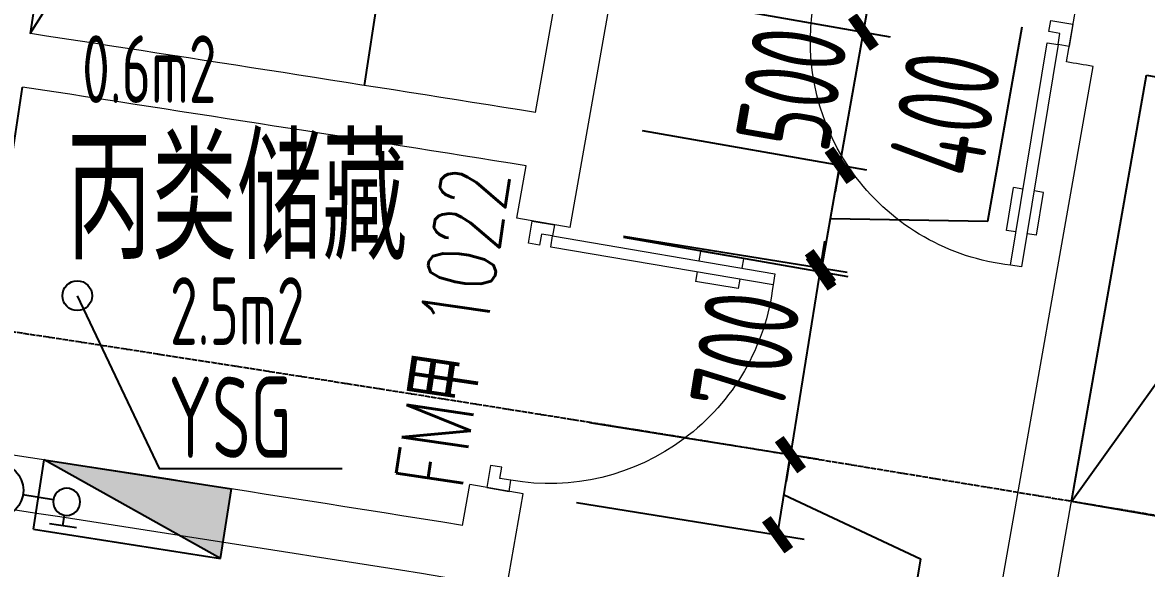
# Model space of a CAD drawing. Header units: millimetres. Extents: x 11677979 to 24947533, y -12764720 to -6308891.
# Drawn here: x 11824418 to 11828572, y -6397738 to -6395719 of the extents above; entities that cross this region are included whole.
import ezdxf
from ezdxf.enums import TextEntityAlignment as Align

# ---------------------------------------------------------------- set-up
doc = ezdxf.new("R2010")
doc.units = ezdxf.units.MM
doc.header["$LTSCALE"] = 10
for name, pattern in [('A2-RG-AXIS$0$CENTER', [2, 1.25, -0.25, 0.25, -0.25]), ('A2-RG-AXIS$0$DOTE', [2.42, 2, -0.2, 0.02, -0.2]), ('A2-RI-F4$0$A2-RG-AXIS$0$CENTER', [2, 1.25, -0.25, 0.25, -0.25]), ('A2-RI-F4$0$A2-RG-AXIS$0$DOTE', [2.42, 2, -0.2, 0.02, -0.2]), ('A2-RI-F4$0$HIDDEN', [0.375, 0.25, -0.125])]:
    doc.linetypes.add(name, pattern=pattern)
for name, color, linetype in [('A2-RB-F4$0$$34$A-DIMS-100', 1, 'Continuous'), ('A2-RB-F4$0$A-DIMS-100', 1, 'Continuous'), ('A2-RG-AXIS$0$A-GRID', 1, 'A2-RG-AXIS$0$CENTER'), ('A2-RI-F4$0$0P-FE-FH-P', 41, 'A2-RI-F4$0$YJdef_FE-FH_LINE_F'), ('A2-RI-F4$0$0P-FE-FH-V', 141, 'Continuous'), ('A2-RI-F4$0$0P-FE-HY', 141, 'Continuous'), ('A2-RI-F4$0$A-HOLE', 2, 'Continuous'), ('A2-RI-F4$0$A-ROOF-DRAN', 175, 'Continuous'), ('A2-RI-F4$0$A-SYMB-AREA', 4, 'Continuous'), ('A2-RI-F4$0$A-SYMB-DOOR', 4, 'Continuous'), ('A2-RI-F4$0$A-SYMB-NAME', 4, 'Continuous'), ('A2-RI-F4$0$A-SYMB-VOID', 35, 'Continuous'), ('A2-RI-F4$0$A2-RB-F4$0$$34$A-DIMS-100', 1, 'Continuous'), ('A2-RI-F4$0$A2-RB-F4$0$A-DIMS-100', 1, 'Continuous'), ('A2-RI-F4$0$A2-RG-AXIS$0$A-GRID', 1, 'A2-RI-F4$0$A2-RG-AXIS$0$CENTER'), ('A2-RI-F4$0$防火卷帘门', 20, 'Continuous')]:
    doc.layers.add(name, color=color, linetype=linetype)
for name, color, linetype, lineweight in [('A2-RI-F4$0$$0$A-WALL', 7, 'Continuous', 5), ('A2-RI-F4$0$A-DOOR', 32, 'Continuous', 5), ('A2-RI-F4$0$A-WALL', 7, 'Continuous', 5)]:
    doc.layers.add(name, color=color, linetype=linetype, lineweight=lineweight)
doc.styles.add('A2-RB-F4$0$$0$XD2008', font='hzs.shx', dxfattribs={"width": 0.7, "bigfont": 'hztxt.shx'})
doc.styles.add('A2-RB-F4$0$XD2008', font='hzs.shx', dxfattribs={"width": 0.7, "bigfont": 'hztxt.shx'})
doc.styles.add('A2-RI-F4$0$A2-RB-F4$0$$0$XD2008', font='hzs.shx', dxfattribs={"width": 0.7, "bigfont": 'hztxt.shx'})
doc.styles.add('A2-RI-F4$0$A2-RB-F4$0$XD2008', font='hzs.shx', dxfattribs={"width": 0.7, "bigfont": 'hztxt.shx'})
doc.styles.add('A2-RI-F4$0$ECADI', font='hzs.shx', dxfattribs={"width": 0.7, "bigfont": 'hztxt.shx'})
doc.styles.add('A2-RI-F4$0$ECADI-TXT', font='simplex.shx', dxfattribs={"bigfont": 'hztxt.shx'})
doc.styles.add('A2-RI-F4$0$hz1', font='hzs.shx', dxfattribs={"width": 0.75, "bigfont": 'hztxt.shx'})
doc.linetypes.add('A2-RI-F4$0$YJdef_FE-FH_LINE_F', pattern='A,4,-0.2,["F",A2-RI-F4$0$hz1,S=0.2,R=0,X=-0.1,Y=-0.1],-0.1', length=4.3)
doc.dimstyles.new('A2-RB-F4$0$$0$XD100$0', dxfattribs={"dimscale": 100, "dimtxt": 3.5, "dimasz": 1, "dimexe": 1, "dimexo": 2, "dimgap": 0.5, "dimtad": 1, "dimdec": 0, "dimdsep": 46, "dimtxsty": 'A2-RB-F4$0$$0$XD2008', "dimblk1": 'A2-RB-F4$0$$20$_ArchTick', "dimblk2": 'A2-RB-F4$0$$20$_ArchTick', "dimsah": 1, "dimcen": 2.5, "dimclrt": 4, "dimaunit": 1, "dimadec": 0, "dimazin": 0, "dimtfac": 1, "dimtdec": 0, "dimtix": 1, "dimtmove": 2, "dimatfit": 3, "dimfxl": 0, "dimtolj": 1, "dimtzin": 0, "dimarcsym": 0})
doc.dimstyles.new('A2-RB-F4$0$XD100$0', dxfattribs={"dimscale": 100, "dimtxt": 3.5, "dimasz": 1, "dimexe": 1, "dimexo": 2, "dimgap": 0.5, "dimtad": 1, "dimdec": 0, "dimdsep": 46, "dimtxsty": 'A2-RB-F4$0$XD2008', "dimblk1": 'A2-RB-F4$0$_ArchTick', "dimblk2": 'A2-RB-F4$0$_ArchTick', "dimsah": 1, "dimcen": 2.5, "dimclrt": 4, "dimaunit": 1, "dimadec": 0, "dimazin": 0, "dimtfac": 1, "dimtdec": 0, "dimtix": 1, "dimtmove": 1, "dimatfit": 3, "dimfxl": 0, "dimtolj": 1, "dimtzin": 0, "dimarcsym": 0})
doc.dimstyles.new('A2-RI-F4$0$A2-RB-F4$0$$0$XD100$0', dxfattribs={"dimscale": 100, "dimtxt": 3.5, "dimasz": 1, "dimexe": 1, "dimexo": 2, "dimgap": 0.5, "dimtad": 1, "dimdec": 0, "dimdsep": 46, "dimtxsty": 'A2-RI-F4$0$A2-RB-F4$0$$0$XD2008', "dimblk1": 'A2-RI-F4$0$A2-RB-F4$0$$20$_ArchTick', "dimblk2": 'A2-RI-F4$0$A2-RB-F4$0$$20$_ArchTick', "dimsah": 1, "dimcen": 2.5, "dimclrt": 4, "dimaunit": 1, "dimadec": 0, "dimazin": 0, "dimtfac": 1, "dimtdec": 0, "dimtix": 1, "dimtmove": 2, "dimatfit": 3, "dimfxl": 0, "dimtolj": 1, "dimtzin": 0, "dimarcsym": 0})
doc.dimstyles.new('A2-RI-F4$0$A2-RB-F4$0$XD100$0', dxfattribs={"dimscale": 100, "dimtxt": 3.5, "dimasz": 1, "dimexe": 1, "dimexo": 2, "dimgap": 0.5, "dimtad": 1, "dimdec": 0, "dimdsep": 46, "dimtxsty": 'A2-RI-F4$0$A2-RB-F4$0$XD2008', "dimblk1": 'A2-RI-F4$0$A2-RB-F4$0$_ArchTick', "dimblk2": 'A2-RI-F4$0$A2-RB-F4$0$_ArchTick', "dimsah": 1, "dimcen": 2.5, "dimclrt": 4, "dimaunit": 1, "dimadec": 0, "dimazin": 0, "dimtfac": 1, "dimtdec": 0, "dimtix": 1, "dimtmove": 1, "dimatfit": 3, "dimfxl": 0, "dimtolj": 1, "dimtzin": 0, "dimarcsym": 0})

# ---------------------------------------------------------------- blocks, each defined once
blk = doc.blocks.new('A2-RB-F4$0$$20$_ArchTick')
at = {"color": 0, "linetype": 'ByBlock', "const_width": 0.4}
blk.add_lwpolyline([(-0.5, -0.5), (0.5, 0.5)], dxfattribs=at)
blk = doc.blocks.new('*D214')
at = {"layer": 'A2-RB-F4$0$$34$A-DIMS-100', "color": 0, "lineweight": -2, "transparency": 16777216}
for p, q in [((11826639.3, -6396509.4), (11827465.5, -6396641.9)), ((11827366.8, -6396626), (11827382.6, -6396527.3)), ((11827366.8, -6396626), (11827256, -6397317.1)), ((11826528.5, -6397200.5), (11827354.8, -6397332.9)), ((11827256, -6397317.1), (11827240.2, -6397415.9))]:
    blk.add_line(p, q, dxfattribs=at)
at = {"layer": 'Defpoints', "color": 0, "transparency": 16777216}
for p in [(11826441.8, -6396477.8), (11826331, -6397168.9), (11827256, -6397317.1)]:
    blk.add_point(p, dxfattribs=at)
at = {"layer": 'A2-RB-F4$0$$34$A-DIMS-100', "color": 0, "lineweight": -2, "transparency": 16777216, "xscale": 100, "yscale": 100, "zscale": 100}
for p, rotation in [((11827366.8, -6396626), 260.8949151562157), ((11827256, -6397317.1), 80.89491515621575)]:
    blk.add_blockref('A2-RB-F4$0$$20$_ArchTick', p, dxfattribs=dict(at, rotation=rotation))
at = {"layer": 'A2-RB-F4$0$$34$A-DIMS-100', "color": 4, "transparency": 16777216, "insert": (11827089.3, -6396936), "char_height": 350, "attachment_point": 5, "rotation": 80.8949, "style": 'A2-RB-F4$0$$0$XD2008'}
blk.add_mtext('\\A1;700', dxfattribs=at)
blk = doc.blocks.new('A2-RB-F4$0$_ArchTick')
at = {"color": 0, "linetype": 'ByBlock', "const_width": 0.4}
blk.add_lwpolyline([(-0.5, -0.5), (0.5, 0.5)], dxfattribs=at)
blk = doc.blocks.new('*D215')
at = {"layer": 'A2-RB-F4$0$A-DIMS-100', "color": 0, "lineweight": -2, "transparency": 16777216}
for p, q in [((11826513.2, -6397198.1), (11827354.8, -6397332.9)), ((11827208.6, -6397613.3), (11827256.1, -6397317.1)), ((11827232.3, -6397465.2), (11827736.4, -6397702.3)), ((11826465.7, -6397494.2), (11827307.4, -6397629.1)), ((11827736.4, -6397702.3), (11827620.9, -6398423.1))]:
    blk.add_line(p, q, dxfattribs=at)
at = {"layer": 'Defpoints', "color": 0, "transparency": 16777216}
for p in [(11826315.7, -6397166.4), (11827256.1, -6397317.1), (11826268.2, -6397462.6)]:
    blk.add_point(p, dxfattribs=at)
at = {"layer": 'A2-RB-F4$0$A-DIMS-100', "color": 0, "lineweight": -2, "transparency": 16777216, "xscale": 100, "yscale": 100, "zscale": 100}
for p, rotation in [((11827256.1, -6397317.1), 80.89787183850322), ((11827208.6, -6397613.3), 260.8978718385032)]:
    blk.add_blockref('A2-RB-F4$0$_ArchTick', p, dxfattribs=dict(at, rotation=rotation))
at = {"layer": 'A2-RB-F4$0$A-DIMS-100', "color": 4, "transparency": 16777216, "insert": (11827456.5, -6398027.1), "char_height": 350, "attachment_point": 5, "rotation": 80.8979, "style": 'A2-RB-F4$0$XD2008'}
blk.add_mtext('\\A1;300', dxfattribs=at)
blk = doc.blocks.new('*D216')
at = {"layer": 'A2-RB-F4$0$A-DIMS-100', "color": 0, "lineweight": -2, "transparency": 16777216}
for p, q in [((11827985.5, -6396454.4), (11828112.2, -6395735.5)), ((11826708.2, -6396118.4), (11827537.5, -6396264.6)), ((11827369.6, -6396641.3), (11827439.1, -6396247.2)), ((11827404.3, -6396444.2), (11827985.5, -6396454.4)), ((11826638.7, -6396512.5), (11827468.1, -6396658.6))]:
    blk.add_line(p, q, dxfattribs=at)
at = {"layer": 'Defpoints', "color": 0, "transparency": 16777216}
for p in [(11826511.2, -6396083.7), (11827439.1, -6396247.2), (11826441.8, -6396477.8)]:
    blk.add_point(p, dxfattribs=at)
at = {"layer": 'A2-RB-F4$0$A-DIMS-100', "color": 0, "lineweight": -2, "transparency": 16777216, "xscale": 100, "yscale": 100, "zscale": 100}
for p, rotation in [((11827439.1, -6396247.2), 80.00639638595129), ((11827369.6, -6396641.3), 260.0063963859513)]:
    blk.add_blockref('A2-RB-F4$0$_ArchTick', p, dxfattribs=dict(at, rotation=rotation))
at = {"layer": 'A2-RB-F4$0$A-DIMS-100', "color": 4, "transparency": 16777216, "insert": (11827827.2, -6396055.9), "char_height": 350, "attachment_point": 5, "rotation": 80.0064, "style": 'A2-RB-F4$0$XD2008'}
blk.add_mtext('\\A1;400', dxfattribs=at)
blk = doc.blocks.new('*D217')
at = {"layer": 'A2-RB-F4$0$A-DIMS-100', "color": 0, "lineweight": -2, "transparency": 16777216}
for p, q in [((11826795, -6395625.9), (11827624.3, -6395772.1)), ((11827525.8, -6395754.7), (11827543.2, -6395656.3)), ((11827439.1, -6396247.2), (11827525.8, -6395754.7)), ((11826708.2, -6396118.4), (11827537.5, -6396264.6)), ((11827439.1, -6396247.2), (11827421.7, -6396345.7))]:
    blk.add_line(p, q, dxfattribs=at)
at = {"layer": 'Defpoints', "color": 0, "transparency": 16777216}
for p in [(11826598, -6395591.2), (11827525.8, -6395754.7), (11826511.2, -6396083.7)]:
    blk.add_point(p, dxfattribs=at)
at = {"layer": 'A2-RB-F4$0$A-DIMS-100', "color": 0, "lineweight": -2, "transparency": 16777216, "xscale": 100, "yscale": 100, "zscale": 100}
for p, rotation in [((11827525.8, -6395754.7), 260.0063963862418), ((11827439.1, -6396247.2), 80.00639638624183)]:
    blk.add_blockref('A2-RB-F4$0$_ArchTick', p, dxfattribs=dict(at, rotation=rotation))
at = {"layer": 'A2-RB-F4$0$A-DIMS-100', "color": 4, "transparency": 16777216, "insert": (11827260.9, -6395961.9), "char_height": 350, "attachment_point": 5, "rotation": 80.0064, "style": 'A2-RB-F4$0$XD2008'}
blk.add_mtext('\\A1;500', dxfattribs=at)
blk = doc.blocks.new('A2-RG-AXIS')
at = {"layer": 'A2-RG-AXIS$0$A-GRID', "linetype": 'A2-RG-AXIS$0$DOTE'}
for radius in [304100, 300800]:
    blk.add_arc((11778730.7, -6694178.7), radius, 75.589285, 95.407644, dxfattribs=at)
blk = doc.blocks.new('A2-RI-F4$0$door-1000')
for p, q in [((0.6493, 0.6471), (0.7083, 0.7059)), ((0.7083, 0.7059), (0.7083, 0.7059)), ((0.7083, 0.7059), (0.7672, 0.6469)), ((0.6787, 0.6175), (0.6493, 0.6471)), ((0.7082, 0.647), (0.6787, 0.6175)), ((0.7376, 0.6174), (0.7082, 0.647)), ((0.7672, 0.6469), (0.7376, 0.6174)), ((0.059, 0.0588), (0, 0)), ((0.0884, 0.0293), (0.059, 0.0588)), ((0, 0), (0.0588, -0.059)), ((0, 0), (0, 0)), ((0.0589, -0.0001), (0.0884, 0.0293)), ((0.0588, -0.059), (0.0883, -0.0296)), ((0.0883, -0.0296), (0.0589, -0.0001)), ((0.1179, -0.0002), (0.0883, -0.0296)), ((0.0883, -0.0296), (0.6766, -0.6199)), ((0.7061, -0.5905), (0.1179, -0.0002)), ((0.5051, -0.3888), (0.5301, -0.3639)), ((0.4506, -0.4431), (0.4756, -0.4182)), ((0.6183, -0.5024), (0.6432, -0.4775)), ((0.5638, -0.5566), (0.5888, -0.5318)), ((0.6766, -0.6199), (0.7061, -0.5905))]:
    blk.add_line(p, q)
at = {"lineweight": 13}
for p, q in [((0.6432, -0.4775), (0.5301, -0.3639)), ((0.5638, -0.5566), (0.4506, -0.4431))]:
    blk.add_line(p, q, dxfattribs=at)
blk.add_arc((0.1481, 0.0285), 0.8333, 312.035, 44.9727, dxfattribs=at)
blk = doc.blocks.new('A2-RI-F4$0$5erhfh')
at = {"layer": 'A2-RI-F4$0$A-SYMB-AREA', "style": 'A2-RI-F4$0$ECADI', "width": 0.7}
blk.add_attdef('340M2', text='', height=2.5, dxfattribs=at).set_placement((0, 1.25), align=Align.MIDDLE_LEFT)
at = {"layer": 'A2-RI-F4$0$A-SYMB-NAME', "style": 'A2-RI-F4$0$ECADI', "width": 0.7}
blk.add_attdef('CHINESENAME', (-12.292, 3.087), '', height=4.5, dxfattribs=at)
blk = doc.blocks.new('A2-RI-F4$0$A2-RB-F4$0$$20$_ArchTick')
at = {"color": 0, "linetype": 'ByBlock', "const_width": 0.4}
blk.add_lwpolyline([(-0.5, -0.5), (0.5, 0.5)], dxfattribs=at)
blk = doc.blocks.new('*D739')
at = {"layer": 'A2-RI-F4$0$A2-RB-F4$0$$34$A-DIMS-100', "color": 0, "lineweight": -2, "transparency": 16777216}
for p, q in [((11826639.3, -6396509.4), (11827465.5, -6396641.9)), ((11827366.8, -6396626), (11827382.6, -6396527.3)), ((11827366.8, -6396626), (11827256, -6397317.1)), ((11826528.5, -6397200.5), (11827354.8, -6397332.9)), ((11827256, -6397317.1), (11827240.2, -6397415.9))]:
    blk.add_line(p, q, dxfattribs=at)
at = {"layer": 'Defpoints', "color": 0, "transparency": 16777216}
for p in [(11826441.8, -6396477.8), (11826331, -6397168.9), (11827256, -6397317.1)]:
    blk.add_point(p, dxfattribs=at)
at = {"layer": 'A2-RI-F4$0$A2-RB-F4$0$$34$A-DIMS-100', "color": 0, "lineweight": -2, "transparency": 16777216, "xscale": 100, "yscale": 100, "zscale": 100}
for p, rotation in [((11827366.8, -6396626), 260.8949151562157), ((11827256, -6397317.1), 80.89491515621575)]:
    blk.add_blockref('A2-RI-F4$0$A2-RB-F4$0$$20$_ArchTick', p, dxfattribs=dict(at, rotation=rotation))
at = {"layer": 'A2-RI-F4$0$A2-RB-F4$0$$34$A-DIMS-100', "color": 4, "transparency": 16777216, "insert": (11827089.3, -6396936), "char_height": 350, "attachment_point": 5, "rotation": 80.8949, "style": 'A2-RI-F4$0$A2-RB-F4$0$$0$XD2008'}
blk.add_mtext('\\A1;700', dxfattribs=at)
blk = doc.blocks.new('A2-RI-F4$0$A2-RB-F4$0$_ArchTick')
at = {"color": 0, "linetype": 'ByBlock', "const_width": 0.4}
blk.add_lwpolyline([(-0.5, -0.5), (0.5, 0.5)], dxfattribs=at)
blk = doc.blocks.new('*D740')
at = {"layer": 'A2-RI-F4$0$A2-RB-F4$0$A-DIMS-100', "color": 0, "lineweight": -2, "transparency": 16777216}
for p, q in [((11826513.2, -6397198.1), (11827354.8, -6397332.9)), ((11827208.6, -6397613.3), (11827256.1, -6397317.1)), ((11827232.3, -6397465.2), (11827736.4, -6397702.3)), ((11826465.7, -6397494.2), (11827307.4, -6397629.1)), ((11827736.4, -6397702.3), (11827620.9, -6398423.1))]:
    blk.add_line(p, q, dxfattribs=at)
at = {"layer": 'Defpoints', "color": 0, "transparency": 16777216}
for p in [(11826315.7, -6397166.4), (11827256.1, -6397317.1), (11826268.2, -6397462.6)]:
    blk.add_point(p, dxfattribs=at)
at = {"layer": 'A2-RI-F4$0$A2-RB-F4$0$A-DIMS-100', "color": 0, "lineweight": -2, "transparency": 16777216, "xscale": 100, "yscale": 100, "zscale": 100}
for p, rotation in [((11827256.1, -6397317.1), 80.89787183850322), ((11827208.6, -6397613.3), 260.8978718385032)]:
    blk.add_blockref('A2-RI-F4$0$A2-RB-F4$0$_ArchTick', p, dxfattribs=dict(at, rotation=rotation))
at = {"layer": 'A2-RI-F4$0$A2-RB-F4$0$A-DIMS-100', "color": 4, "transparency": 16777216, "insert": (11827456.5, -6398027.1), "char_height": 350, "attachment_point": 5, "rotation": 80.8979, "style": 'A2-RI-F4$0$A2-RB-F4$0$XD2008'}
blk.add_mtext('\\A1;300', dxfattribs=at)
blk = doc.blocks.new('*D741')
at = {"layer": 'A2-RI-F4$0$A2-RB-F4$0$A-DIMS-100', "color": 0, "lineweight": -2, "transparency": 16777216}
for p, q in [((11827985.5, -6396454.4), (11828112.2, -6395735.5)), ((11826708.2, -6396118.4), (11827537.5, -6396264.6)), ((11827369.6, -6396641.3), (11827439.1, -6396247.2)), ((11827404.3, -6396444.2), (11827985.5, -6396454.4)), ((11826638.7, -6396512.5), (11827468.1, -6396658.6))]:
    blk.add_line(p, q, dxfattribs=at)
at = {"layer": 'Defpoints', "color": 0, "transparency": 16777216}
for p in [(11826511.2, -6396083.7), (11827439.1, -6396247.2), (11826441.8, -6396477.8)]:
    blk.add_point(p, dxfattribs=at)
at = {"layer": 'A2-RI-F4$0$A2-RB-F4$0$A-DIMS-100', "color": 0, "lineweight": -2, "transparency": 16777216, "xscale": 100, "yscale": 100, "zscale": 100}
for p, rotation in [((11827439.1, -6396247.2), 80.00639638595129), ((11827369.6, -6396641.3), 260.0063963859513)]:
    blk.add_blockref('A2-RI-F4$0$A2-RB-F4$0$_ArchTick', p, dxfattribs=dict(at, rotation=rotation))
at = {"layer": 'A2-RI-F4$0$A2-RB-F4$0$A-DIMS-100', "color": 4, "transparency": 16777216, "insert": (11827827.2, -6396055.9), "char_height": 350, "attachment_point": 5, "rotation": 80.0064, "style": 'A2-RI-F4$0$A2-RB-F4$0$XD2008'}
blk.add_mtext('\\A1;400', dxfattribs=at)
blk = doc.blocks.new('*D742')
at = {"layer": 'A2-RI-F4$0$A2-RB-F4$0$A-DIMS-100', "color": 0, "lineweight": -2, "transparency": 16777216}
for p, q in [((11826795, -6395625.9), (11827624.3, -6395772.1)), ((11827525.8, -6395754.7), (11827543.2, -6395656.3)), ((11827439.1, -6396247.2), (11827525.8, -6395754.7)), ((11826708.2, -6396118.4), (11827537.5, -6396264.6)), ((11827439.1, -6396247.2), (11827421.7, -6396345.7))]:
    blk.add_line(p, q, dxfattribs=at)
at = {"layer": 'Defpoints', "color": 0, "transparency": 16777216}
for p in [(11826598, -6395591.2), (11827525.8, -6395754.7), (11826511.2, -6396083.7)]:
    blk.add_point(p, dxfattribs=at)
at = {"layer": 'A2-RI-F4$0$A2-RB-F4$0$A-DIMS-100', "color": 0, "lineweight": -2, "transparency": 16777216, "xscale": 100, "yscale": 100, "zscale": 100}
for p, rotation in [((11827525.8, -6395754.7), 260.0063963862418), ((11827439.1, -6396247.2), 80.00639638624183)]:
    blk.add_blockref('A2-RI-F4$0$A2-RB-F4$0$_ArchTick', p, dxfattribs=dict(at, rotation=rotation))
at = {"layer": 'A2-RI-F4$0$A2-RB-F4$0$A-DIMS-100', "color": 4, "transparency": 16777216, "insert": (11827260.9, -6395961.9), "char_height": 350, "attachment_point": 5, "rotation": 80.0064, "style": 'A2-RI-F4$0$A2-RB-F4$0$XD2008'}
blk.add_mtext('\\A1;500', dxfattribs=at)
blk = doc.blocks.new('A2-RI-F4$0$A2-RG-AXIS')
at = {"layer": 'A2-RI-F4$0$A2-RG-AXIS$0$A-GRID', "linetype": 'A2-RI-F4$0$A2-RG-AXIS$0$DOTE'}
for radius in [304100, 300800]:
    blk.add_arc((11778730.7, -6694178.7), radius, 75.589285, 95.407644, dxfattribs=at)
blk = doc.blocks.new('A2-RI-F4$0$ysg')
at = {"layer": 'A2-RI-F4$0$A-ROOF-DRAN'}
blk.add_lwpolyline([(73271.6, -24689.1), (73573.8, -25328.1), (74249.9, -25328.1)], dxfattribs=at)
blk.add_circle((73271.6, -24689.1), 55, dxfattribs=at)
ref = blk.add_blockref('A2-RI-F4$0$5erhfh', (74838.1, -25597.4), dxfattribs=dict(at, xscale=100, yscale=100, zscale=100))
ref.add_attrib('CHINESENAME', 'YSG', (73608.9, -25288.7), dxfattribs={"layer": 'A2-RI-F4$0$A-SYMB-NAME', "height": 300, "style": 'A2-RI-F4$0$ECADI', "width": 0.7})
blk = doc.blocks.new('A2-RI-F4$0$A$C6F954C98')
at = {"extrusion": (0, 0, -1)}
blk.add_hatch(color=256, dxfattribs=at).paths.add_polyline_path([(-260, 700), (0, 0), (0, 700)])
for p, q in [((260, 700), (0, 700)), ((0, 0), (0, 700)), ((260, 700), (0, 0)), ((260, 0), (260, 700)), ((230.7, 155.9, 0), (230.7, 55.9, 0)), ((230.7, 105.9, 0), (190.7, 105.9, 0)), ((260, 0), (0, 0))]:
    blk.add_line(p, q, dxfattribs=at)
blk.add_circle((-140.7, 105.9, 0), 50, dxfattribs=at)
blk = doc.blocks.new('A2-RI-F4$0$ECADI-TAG-DOOR')
blk = doc.blocks.new('A2-RB-F4')
at = {"layer": 'A2-RB-F4$0$$34$A-DIMS-100'}
dim = blk.add_aligned_dim(p1=(11826441.8, -6396477.8), p2=(11826331, -6397168.9), distance=936.8, dimstyle='A2-RB-F4$0$$0$XD100$0', dxfattribs=at)
dim.commit()
dim.dimension.update_dxf_attribs({"geometry": '*D214', "text_midpoint": (11827089.3, -6396936)})
at = {"layer": 'A2-RB-F4$0$A-DIMS-100'}
dim = blk.add_aligned_dim(p1=(11826511.2, -6396083.7), p2=(11826598, -6395591.2), distance=-942.1, dimstyle='A2-RB-F4$0$XD100$0', dxfattribs=at)
dim.commit()
dim.dimension.update_dxf_attribs({"geometry": '*D217', "text_midpoint": (11827260.9, -6395961.9)})
for base, p1, p2, angle, picture, middle in [((11827439.1, -6396247.2), (11826441.8, -6396477.8), (11826511.2, -6396083.7), 80.0064, '*D216', (11827994.2, -6396405.2)), ((11827256.1, -6397317.1), (11826268.2, -6397462.6), (11826315.7, -6397166.4), 80.8979, '*D215', (11827728.5, -6397751.7))]:
    dim = blk.add_linear_dim(base=base, p1=p1, p2=p2, angle=angle, dimstyle='A2-RB-F4$0$XD100$0', dxfattribs=at)
    dim.commit()
    dim.dimension.update_dxf_attribs({"geometry": picture, "text_midpoint": middle, "dimtype": 129})
blk = doc.blocks.new('A2-RI-F4$0$A2-RB-F4')
at = {"layer": 'A2-RI-F4$0$A2-RB-F4$0$$34$A-DIMS-100'}
dim = blk.add_aligned_dim(p1=(11826441.8, -6396477.8), p2=(11826331, -6397168.9), distance=936.8, dimstyle='A2-RI-F4$0$A2-RB-F4$0$$0$XD100$0', dxfattribs=at)
dim.commit()
dim.dimension.update_dxf_attribs({"geometry": '*D739', "text_midpoint": (11827089.3, -6396936)})
at = {"layer": 'A2-RI-F4$0$A2-RB-F4$0$A-DIMS-100'}
dim = blk.add_aligned_dim(p1=(11826511.2, -6396083.7), p2=(11826598, -6395591.2), distance=-942.1, dimstyle='A2-RI-F4$0$A2-RB-F4$0$XD100$0', dxfattribs=at)
dim.commit()
dim.dimension.update_dxf_attribs({"geometry": '*D742', "text_midpoint": (11827260.9, -6395961.9)})
for base, p1, p2, angle, picture, middle in [((11827439.1, -6396247.2), (11826441.8, -6396477.8), (11826511.2, -6396083.7), 80.0064, '*D741', (11827994.2, -6396405.2)), ((11827256.1, -6397317.1), (11826268.2, -6397462.6), (11826315.7, -6397166.4), 80.8979, '*D740', (11827728.5, -6397751.7))]:
    dim = blk.add_linear_dim(base=base, p1=p1, p2=p2, angle=angle, dimstyle='A2-RI-F4$0$A2-RB-F4$0$XD100$0', dxfattribs=at)
    dim.commit()
    dim.dimension.update_dxf_attribs({"geometry": picture, "text_midpoint": middle, "dimtype": 129})
blk = doc.blocks.new('A2-RI-F4')
for p, q in [((11824448.3, -6395760.4), (11824523.2, -6395266)), ((11824381, -6396204.9), (11824418.3, -6395958.1))]:
    blk.add_line(p, q)
at = {"layer": 'A2-RI-F4$0$$0$A-WALL'}
for radius, start, end in [(301900, 80.931699, 81.290026), (302400, 80.551197, 80.570145), (301700, 80.932313, 81.289963)]:
    blk.add_arc((11778730.7, -6694178.7), radius, start, end, dxfattribs=at)
at = {"layer": 'A2-RI-F4$0$0P-FE-FH-P'}
blk.add_line((11824420.2, -6397465, 0), (11824532.5, -6397483.5, 0), dxfattribs=at)
at = {"layer": 'A2-RI-F4$0$0P-FE-FH-V'}
blk.add_circle((11824321.6, -6397448.7, 0), 100, dxfattribs=at)
at = {"layer": 'A2-RI-F4$0$A-HOLE', "ltscale": 500}
blk.add_line((11825682, -6395952), (11825756.9, -6395457.6), dxfattribs=at)
blk.add_lwpolyline([(11828571.9, -6395914.4), (11832297.1, -6396560.8), (11832128.3, -6397491.4), (11831930.7, -6397456), (11831805, -6398098.1), (11828294.2, -6397490.2), (11828571.9, -6395914.4)], dxfattribs=at)
at = {"layer": 'A2-RI-F4$0$A-SYMB-VOID', "ltscale": 500}
for points in [[(11824446.8, -6395760.1), (11824682.9, -6395385.2), (11825756.9, -6395457.6)], [(11828294.2, -6397490.2), (11829028.6, -6396465), (11832398.6, -6396579.1)]]:
    blk.add_lwpolyline(points, dxfattribs=at)
at = {"layer": 'A2-RI-F4$0$A-WALL'}
for p, q in [((11826313.7, -6396052.1), (11826400.5, -6395559.6)), ((11826441.8, -6396477.8), (11826598, -6395591.2)), ((11828275.9, -6395865.1), (11828310.6, -6395668.1)), ((11827984.1, -6398097.4), (11828374.6, -6395881.5)), ((11828216.1, -6397933.4), (11828571.9, -6395914.4)), ((11826244.8, -6396443.1), (11826279, -6396249.1)), ((11826441.8, -6396477.8), (11826244.8, -6396443.1)), ((11826044.7, -6397578.8), (11826071.3, -6397427.9)), ((11826268.2, -6397462.6), (11826071.3, -6397427.9)), ((11826207.5, -6397807.4), (11826268.2, -6397462.6))]:
    blk.add_line(p, q, dxfattribs=at)
for radius, start in [(300350, 80.936475), (300150, 80.898912)]:
    blk.add_arc((11778730.7, -6694178.7), radius, start, 81.384918, dxfattribs=at)
at = {"layer": 'A2-RI-F4$0$防火卷帘门', "linetype": 'A2-RI-F4$0$HIDDEN', "ltscale": 3, "const_width": 100}
blk.add_lwpolyline([(11806586.8, -6395274.5), (11806375.8, -6397514, -0.028728), (11840199.4, -6402638.3), (11839322.6, -6406796.9)], format="xyb", dxfattribs=at)
for name, p in [('A2-RI-F4$0$A2-RG-AXIS', (0, 0)), ('A2-RI-F4$0$A2-RB-F4', (0, 0)), ('A2-RI-F4$0$ysg', (11751349.3, -6372040.3))]:
    blk.add_blockref(name, p)
ref = blk.add_blockref('A2-RI-F4$0$5erhfh', (11826267.1, -6396783.8), dxfattribs=dict(xscale=100, yscale=100, zscale=100))
ref.add_attrib('340M2', '0.6m2', (11824638.9, -6396016.8), dxfattribs={"layer": 'A2-RI-F4$0$A-SYMB-AREA', "height": 250, "style": 'A2-RI-F4$0$ECADI', "width": 0.7})
ref.add_attrib('CHINESENAME', '排烟', (11824763.5, -6395669.1), dxfattribs={"layer": 'A2-RI-F4$0$A-SYMB-NAME', "height": 450, "style": 'A2-RI-F4$0$ECADI', "width": 0.7})
ref = blk.add_blockref('A2-RI-F4$0$5erhfh', (11826078.3, -6396849.8), dxfattribs=dict(xscale=100, yscale=100, zscale=100))
ref.add_attrib('340M2', '2.5m2', (11824963.7, -6396911.2), dxfattribs={"layer": 'A2-RI-F4$0$A-SYMB-AREA', "height": 250, "style": 'A2-RI-F4$0$ECADI', "width": 0.7})
ref.add_attrib('CHINESENAME', '丙类储藏', (11824581.2, -6396595.8), dxfattribs={"layer": 'A2-RI-F4$0$A-SYMB-NAME', "height": 450, "style": 'A2-RI-F4$0$ECADI', "width": 0.7})
at = {"layer": 'A2-RI-F4$0$0P-FE-HY', "rotation": 261.1683068421855}
blk.add_blockref('A2-RI-F4$0$A$C6F954C98', (11824498.8, -6397336.3), dxfattribs=at)
at = {"layer": 'A2-RI-F4$0$A-DOOR', "xscale": -999.9999999984589, "yscale": 1000.000000000999, "zscale": 1000}
for p, rotation in [((11828300, -6395725.5), 35.56567564533511), ((11826302.2, -6396453.4), 125.2365373620414)]:
    blk.add_blockref('A2-RI-F4$0$door-1000', p, dxfattribs=dict(at, rotation=rotation))
at = {"layer": 'A2-RI-F4$0$A-SYMB-DOOR'}
ref = blk.add_blockref('A2-RI-F4$0$ECADI-TAG-DOOR', (11826868.8, -6396846.6, -333.3), dxfattribs=dict(at, xscale=99.99999999986215, yscale=99.99999999986215, zscale=99.99999999986215, rotation=81.56956608372617))
ref.add_attrib('门窗主编号1', 'FM甲', dxfattribs={"height": 250, "rotation": 81.5696, "style": 'A2-RI-F4$0$ECADI-TXT', "width": 0.7}).set_placement((11826114.5, -6396967.3, -333.3), align=Align.RIGHT)
ref.add_attrib('门窗主编号2', '1022', (11826133.2, -6396870.1), dxfattribs={"height": 250, "rotation": 81.5696, "style": 'A2-RI-F4$0$ECADI-TXT', "width": 0.7})

msp = doc.modelspace()

# ---------------------------------------------------------------- block references
for name in ['A2-RI-F4', 'A2-RG-AXIS', 'A2-RB-F4']:
    msp.add_blockref(name, (0, 0))

doc.saveas('drawing.dxf')
